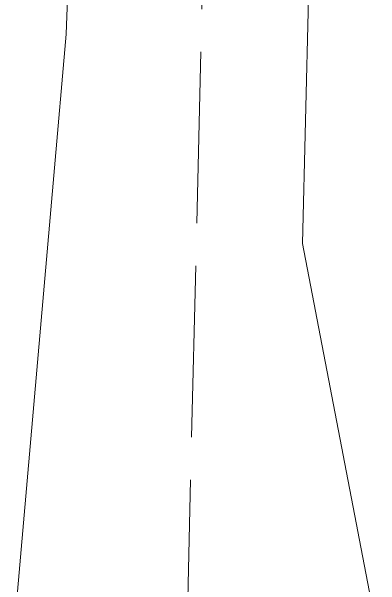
# Model space of a CAD drawing. Header units: millimetres. Extents: x -3245 to 2970, y 1153 to 3965.
# Drawn here: x -3077.96 to -3052.07, y 3846.38 to 3886.6 of the extents above; entities that cross this region are included whole.
import ezdxf

# ---------------------------------------------------------------- set-up
doc = ezdxf.new("R2010")
doc.units = ezdxf.units.MM
doc.linetypes.add('ACAD_ISO02W100', pattern=[15, 12, -3])
doc.layers.add('FONDO_MANAGUA', color=8, linetype='ACAD_ISO02W100')

msp = doc.modelspace()

# ---------------------------------------------------------------- linework, layer by layer
at = {"color": 8, "linetype": 'ACAD_ISO02W100', "lineweight": 15}
msp.add_line((-3065.6846, 3841.787), (-3063.0502, 3951.1565), dxfattribs=at)
at = {"layer": 'FONDO_MANAGUA', "color": 1, "linetype": 'ByBlock', "lineweight": 9}
for p, q in [((-3057.547, 3870.3533), (-3055.2027, 3965.4643)), ((-3074.1307, 3885.0106, 2.529), (-3071.6042, 3948.1974)), ((-3074.9914, 3875.1221), (-3074.1307, 3885.0106, 2.529)), ((-3077.96, 3841.0197, -8.7218), (-3074.9914, 3875.1221)), ((-3052.0712, 3841.8823, 415.3236), (-3057.547, 3870.3533))]:
    msp.add_line(p, q, dxfattribs=at)

doc.saveas('drawing.dxf')
